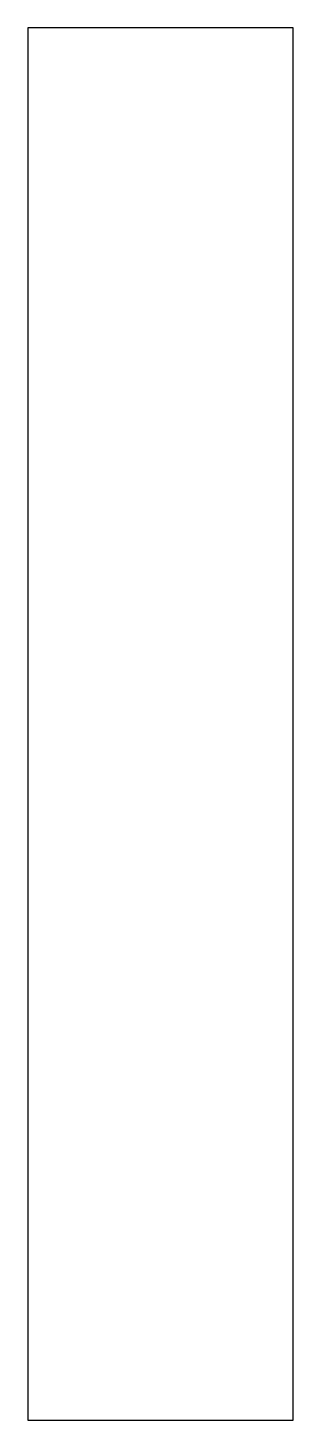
# Model space of a CAD drawing. Header units: millimetres. Extents: x 0 to 102, y -533 to 0.
import ezdxf

# ---------------------------------------------------------------- set-up
doc = ezdxf.new("R2010")
doc.units = ezdxf.units.MM
doc.layers.add('Extrude013', color=7, linetype='CONTINUOUS')

msp = doc.modelspace()

# ---------------------------------------------------------------- linework, layer by layer
at = {"layer": 'Extrude013'}
for p, q in [((0, 0), (0, 0, 0.79)), ((0, 0), (0, -533.4)), ((0, 0, 0.79), (0, -533.4, 0.79)), ((0, 0), (0, 0, 0.79)), ((101.6, 0), (0, 0)), ((101.6, 0, 0.79), (0, 0, 0.79)), ((0, 0), (0, -533.4)), ((101.6, 0), (0, 0)), ((0, 0, 0.79), (0, -533.4, 0.79)), ((101.6, 0, 0.79), (0, 0, 0.79)), ((101.6, 0), (101.6, 0, 0.79)), ((101.6, -533.4), (101.6, 0)), ((101.6, -533.4, 0.79), (101.6, 0, 0.79)), ((101.6, 0), (101.6, 0, 0.79)), ((101.6, -533.4), (101.6, 0)), ((101.6, -533.4, 0.79), (101.6, 0, 0.79)), ((0, -533.4), (0, -533.4, 0.79)), ((0, -533.4), (0, -533.4, 0.79)), ((0, -533.4), (101.6, -533.4)), ((0, -533.4, 0.79), (101.6, -533.4, 0.79)), ((0, -533.4), (101.6, -533.4)), ((0, -533.4, 0.79), (101.6, -533.4, 0.79)), ((101.6, -533.4), (101.6, -533.4, 0.79)), ((101.6, -533.4), (101.6, -533.4, 0.79))]:
    msp.add_line(p, q, dxfattribs=at)

doc.saveas('drawing.dxf')
